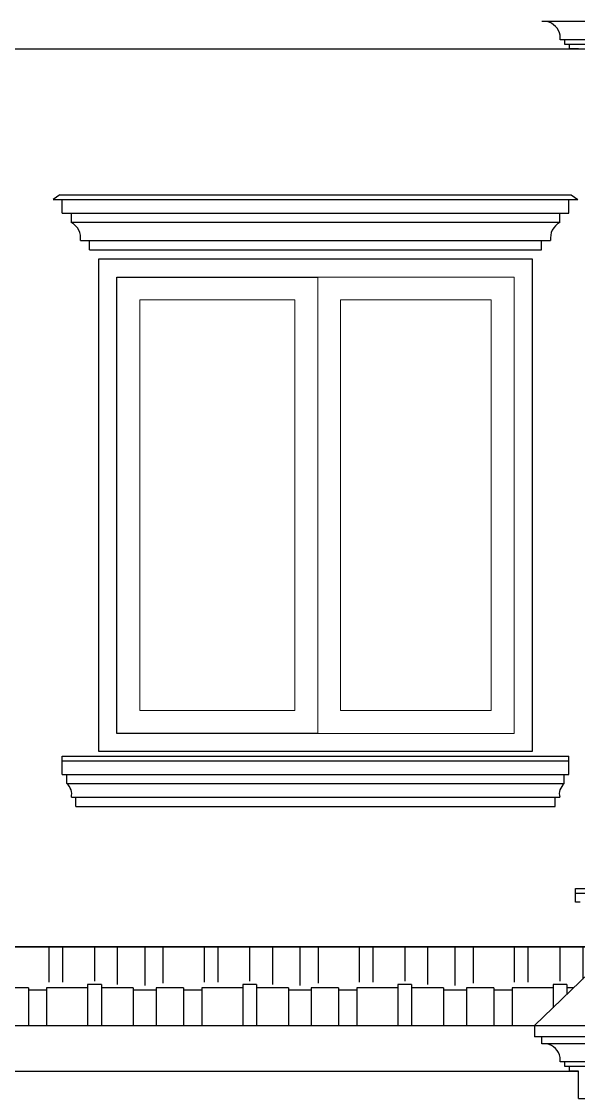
# Model space of a CAD drawing. Header units: inches. Extents: x 1397 to 20304, y -27267 to -746.
# Drawn here: x 13854.3 to 13915.3, y -21324.1 to -21206.1 of the extents above; entities that cross this region are included whole.
import ezdxf

# ---------------------------------------------------------------- set-up
doc = ezdxf.new("R2010")
doc.units = ezdxf.units.IN
doc.header["$LTSCALE"] = 17
doc.header["$MEASUREMENT"] = 0
for name, color, linetype, lineweight in [('25 BOT BAR', 12, 'Continuous', 25), ('ELEVATION', 7, 'Continuous', 25), ('WINDOW FRAME', 161, 'Continuous', 20)]:
    doc.layers.add(name, color=color, linetype=linetype, lineweight=lineweight)

msp = doc.modelspace()

# ---------------------------------------------------------------- hatches: boundary and pattern name
at = {"layer": '25 BOT BAR'}
h = msp.add_hatch(dxfattribs=at)
h.set_pattern_fill('AR-RSHKE', color=8, scale=0.5, angle=180)
h.paths.add_polyline_path([(13910.48, -21316.11), (13916.48, -21310.36), (13916.48, -21307.49), (13841.23, -21307.49), (13841.23, -21316.11)])

# ---------------------------------------------------------------- linework, layer by layer
for p, q in [((14068.92, -21206.11), (13911.29, -21206.11)), ((13913.29, -21208.11), (13913.29, -21207.61)), ((14067.42, -21208.11), (13913.29, -21208.11)), ((13913.79, -21208.61), (13913.79, -21208.11)), ((13841.23, -21209.11), (13915.29, -21209.11)), ((13841.23, -21209.11), (14086.97, -21209.11)), ((14066.92, -21208.61), (13913.79, -21208.61)), ((13914.29, -21209.11), (13914.29, -21208.61)), ((13915.29, -21209.11), (13914.29, -21209.11)), ((13858.47, -21225.11), (13857.72, -21225.61)), ((13857.72, -21225.61), (13915.23, -21225.61)), ((13858.47, -21225.11), (13914.48, -21225.11)), ((13858.72, -21227.11), (13858.72, -21225.61)), ((13914.23, -21227.11), (13914.23, -21225.61)), ((13914.48, -21225.11), (13915.23, -21225.61)), ((13858.72, -21227.11), (13914.23, -21227.11)), ((13859.72, -21228.11), (13859.72, -21227.11)), ((13859.72, -21228.11), (13913.23, -21228.11)), ((13913.23, -21228.11), (13913.23, -21227.11)), ((13860.72, -21230.11), (13912.23, -21230.11)), ((13861.72, -21231.11), (13861.72, -21230.11)), ((13911.23, -21231.11), (13911.23, -21230.11)), ((13861.72, -21231.11), (13911.23, -21231.11)), ((13858.72, -21286.61), (13914.23, -21286.61)), ((13858.72, -21288.61), (13858.72, -21286.61)), ((13858.72, -21287.11), (13914.23, -21287.11)), ((13914.23, -21288.61), (13914.23, -21286.61)), ((13858.72, -21288.61), (13914.23, -21288.61)), ((13859.22, -21289.61), (13859.22, -21288.61)), ((13913.73, -21289.61), (13913.73, -21288.61)), ((13859.22, -21289.61), (13913.73, -21289.61)), ((13859.72, -21291.11), (13913.23, -21291.11)), ((13860.22, -21292.11), (13860.22, -21291.11)), ((13912.73, -21292.11), (13912.73, -21291.11)), ((13860.22, -21292.11), (13912.73, -21292.11)), ((13914.98, -21302.61), (13914.98, -21301.11)), ((13914.98, -21301.11), (13916.48, -21301.11)), ((13914.98, -21301.61), (14065.98, -21301.61)), ((13915.48, -21302.61), (13914.98, -21302.61)), ((13841.23, -21307.49), (13916.48, -21307.49)), ((13916.48, -21310.36), (13910.48, -21316.11)), ((13841.23, -21316.11), (14086.97, -21316.11)), ((13910.48, -21316.11), (13910.48, -21317.36)), ((14070.48, -21317.36), (13910.48, -21317.36)), ((13911.29, -21318.11), (13911.29, -21317.36)), ((14068.92, -21318.11), (13911.29, -21318.11)), ((13911.79, -21318.11), (13911.29, -21318.11)), ((13913.29, -21320.11), (13913.29, -21319.61)), ((14067.42, -21320.11), (13913.29, -21320.11)), ((13913.79, -21320.61), (13913.79, -21320.11)), ((13841.23, -21321.11), (13915.29, -21321.11)), ((14066.92, -21320.61), (13913.79, -21320.61)), ((13914.29, -21321.11), (13914.29, -21320.61)), ((13915.29, -21321.11), (13914.29, -21321.11)), ((13915.29, -21324.11), (13915.29, -21321.11)), ((13915.29, -21324.11), (14065.92, -21324.11))]:
    msp.add_line(p, q, dxfattribs=at)
for points in [[(13886.72, -21284.11), (13864.72, -21284.11), (13864.72, -21234.11), (13886.72, -21234.11)], [(13841.23, -21307.49), (13841.23, -21316.11), (13910.48, -21316.11), (13916.48, -21310.36), (13916.48, -21307.49), (13841.23, -21307.49)]]:
    msp.add_lwpolyline(points, dxfattribs=at)
for centre, radius, start, end in [((13911.39, -21208.01), 1.94, 11.7956, 78.2041), ((13858.8, -21229.82), 1.93, 351.2663, 61.8638), ((13914.15, -21229.82), 1.93, 118.1362, 188.7337), ((13858.28, -21290.76), 1.48, 346.2102, 50.6596), ((13914.67, -21290.76), 1.48, 129.3404, 193.7898), ((13911.39, -21320.01), 1.94, 11.7956, 78.2041)]:
    msp.add_arc(centre, radius, start, end, dxfattribs=at)
at = {"layer": 'ELEVATION', "linetype": 'Continuous'}
msp.add_lwpolyline([(13862.72, -21246.11), (13862.72, -21232.11), (13910.23, -21232.11), (13910.23, -21286.11), (13862.72, -21286.11), (13862.72, -21246.11)], dxfattribs=at)
at = {"layer": 'WINDOW FRAME'}
for p, q in [((13886.72, -21234.11), (13886.72, -21284.11)), ((13886.72, -21284.11), (13886.72, -21234.11))]:
    msp.add_line(p, q, dxfattribs=at)
for points in [[(13886.72, -21234.11), (13864.72, -21234.11), (13864.72, -21284.11), (13886.72, -21284.11)], [(13884.22, -21236.61), (13867.22, -21236.61), (13867.22, -21281.61), (13884.22, -21281.61)], [(13889.22, -21236.61), (13905.73, -21236.61), (13905.73, -21281.61), (13889.22, -21281.61)]]:
    msp.add_lwpolyline(points, close=True, dxfattribs=at)
msp.add_lwpolyline([(13886.72, -21234.11), (13908.23, -21234.11), (13908.23, -21284.11), (13886.72, -21284.11)], dxfattribs=at)

doc.saveas('drawing.dxf')
